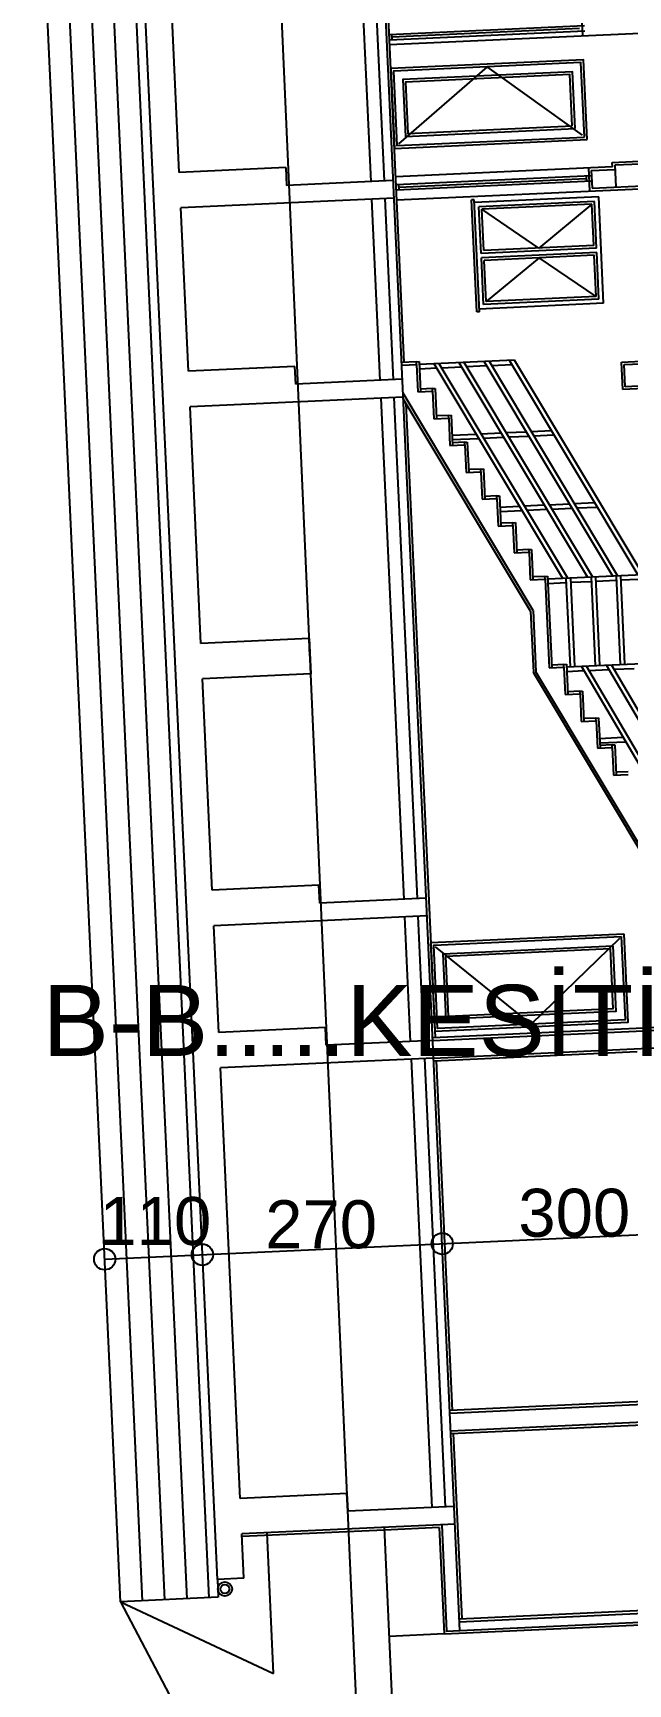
# Model space of a CAD drawing. Header units: centimetres. Extents: x -13133 to 30552, y -2 to 4552.
# Drawn here: x 2925.9 to 3059.7, y 548.3 to 920 of the extents above; entities that cross this region are included whole.
import ezdxf
from ezdxf.enums import TextEntityAlignment as Align

# ---------------------------------------------------------------- set-up
doc = ezdxf.new("R2010")
doc.units = ezdxf.units.CM
doc.layers.add('ROTAS-MIMARI', color=8, linetype='CONTINUOUS')
doc.layers.add('ROTAS-MIMARI-YAZI', color=8, linetype='CONTINUOUS')
doc.styles.add('ROTAS', font='arial.ttf')

msp = doc.modelspace()

# ---------------------------------------------------------------- linework, layer by layer
at = {"layer": 'ROTAS-MIMARI'}
for p, q in [((3002.77, 449.77), (2975.14, 1074.87)), ((2945.56, 566.77), (2925.9, 994.34)), ((2950.56, 567), (2930.9, 994.57)), ((2955.55, 567.23), (2935.89, 994.8)), ((2960.55, 567.46), (2940.89, 995.03)), ((2965.54, 567.69), (2945.88, 995.26)), ((3021.94, 560.3), (3002.01, 993.84)), ((2967.36, 571.77), (2948.06, 991.36)), ((3001.93, 886.54), (2997.19, 989.61)), ((3004.93, 886.68), (3000.19, 989.75)), ((3009.41, 845.82), (3002.82, 989.27)), ((2958.8, 888.56), (2954.42, 983.64)), ((3049.33, 922.54), (3049.48, 919.34)), ((3049.97, 921.59), (3006.02, 919.57)), ((3050.03, 920.39), (3006.08, 918.37)), ((3006.12, 917.35), (3062.46, 919.94)), ((3006.68, 918.4), (3006.62, 919.6)), ((3048.8, 920.94), (3006.65, 919)), ((3028.08, 912.35), (3008.15, 895.02)), ((3049.51, 896.92), (3028.08, 912.35)), ((2982.77, 889.66), (2958.8, 888.56)), ((2982.77, 889.66), (2982.95, 885.66)), ((3056.24, 889.82), (3007.49, 887.58)), ((3050.85, 889.57), (3051.09, 884.38)), ((3051.47, 889), (3056.87, 889.25)), ((3051.47, 889), (3051.66, 885)), ((3056.19, 890.82), (3063.79, 891.17)), ((3056.24, 889.82), (3056.19, 890.82)), ((3056.82, 890.25), (3064.41, 890.6)), ((3057.05, 885.25), (3056.82, 890.25)), ((3006.93, 886.77), (2982.95, 885.66)), ((3051.53, 887.77), (3007.58, 885.74)), ((3051.59, 886.57), (3007.63, 884.55)), ((3007.73, 882.38), (3064.07, 884.97)), ((3008.23, 884.57), (3008.18, 885.77)), ((3050.36, 887.11), (3008.2, 885.17)), ((3050.33, 887.71), (3050.39, 886.51)), ((3051.66, 885), (3064.64, 885.6)), ((3007.11, 882.77), (2959.16, 880.57)), ((3003.99, 841.77), (3002.12, 882.54)), ((3006.99, 841.9), (3005.11, 882.68)), ((3025.15, 882.38), (3024.55, 882.36)), ((3025.71, 857.18), (3024.55, 882.36)), ((3026.31, 857.21), (3025.15, 882.38)), ((3053.15, 883.07), (3025.18, 881.79)), ((3052.19, 882.03), (3026.22, 880.83)), ((3051.62, 881.4), (3026.85, 880.26)), ((3051.62, 881.4), (3039.66, 871.54)), ((3052.05, 872.11), (3051.62, 881.4)), ((3052.68, 871.54), (3052.19, 882.03)), ((3054.25, 859.1), (3053.15, 883.07)), ((2960.85, 843.79), (2959.16, 880.57)), ((3026.7, 870.34), (3026.22, 880.83)), ((3027.28, 870.97), (3026.85, 880.26)), ((3039.66, 871.54), (3026.85, 880.26)), ((3052.68, 871.54), (3026.7, 870.34)), ((3052.72, 870.54), (3026.75, 869.34)), ((3052.05, 872.11), (3027.28, 870.97)), ((3052.15, 869.91), (3027.38, 868.77)), ((3052.58, 860.62), (3052.15, 869.91)), ((3053.21, 860.05), (3052.72, 870.54)), ((3027.23, 858.86), (3026.75, 869.34)), ((3027.8, 859.48), (3027.38, 868.77)), ((3039.76, 869.34), (3027.8, 859.48)), ((3052.58, 860.62), (3039.76, 869.34)), ((3054.25, 859.1), (3026.28, 857.81)), ((3053.21, 860.05), (3027.23, 858.86)), ((3052.58, 860.62), (3027.8, 859.48)), ((3026.31, 857.21), (3025.71, 857.18)), ((2984.83, 844.89), (2960.85, 843.79)), ((2985.01, 840.89), (2984.83, 844.89)), ((3012.14, 845.95), (3008.81, 845.8)), ((3008.84, 845.2), (3012.17, 845.35)), ((3012.14, 845.95), (3012.74, 845.98)), ((3012.17, 845.35), (3012.14, 845.95)), ((3012.17, 845.35), (3012.46, 839.16)), ((3012.74, 845.98), (3013.05, 839.18)), ((3012.77, 845.38), (3034.15, 846.36)), ((3012.82, 844.38), (3016.63, 844.55)), ((3016.05, 845.53), (3044.97, 797.2)), ((3017.18, 845.58), (3046.1, 797.26)), ((3017.77, 844.61), (3022.28, 844.81)), ((3021.7, 845.79), (3050.61, 797.46)), ((3022.83, 845.84), (3051.75, 797.52)), ((3023.41, 844.87), (3027.93, 845.07)), ((3027.34, 846.05), (3056.26, 797.72)), ((3028.48, 846.1), (3057.39, 797.78)), ((3029.06, 845.12), (3033.6, 845.33)), ((3033.01, 846.31), (3061.93, 797.98)), ((3034.15, 846.36), (3063.06, 798.04)), ((3058.26, 845.87), (3065.85, 846.22)), ((3058.55, 839.67), (3058.26, 845.87)), ((3058.89, 845.29), (3066.48, 845.64)), ((3059.12, 840.3), (3058.89, 845.29)), ((3008.99, 842), (2985.01, 840.89)), ((3069.24, 840.17), (3058.55, 839.67)), ((3069.57, 840.78), (3059.12, 840.3)), ((3009.17, 838), (2961.22, 835.8)), ((3009.36, 724.95), (3004.18, 837.77)), ((3012.36, 725.09), (3007.17, 837.91)), ((3038.41, 789.94), (3009.13, 838.87)), ((3037.82, 789.76), (3009.19, 837.6)), ((3016.4, 693.78), (3009.84, 836.51)), ((3012.46, 839.16), (3015.78, 839.31)), ((3015.76, 839.91), (3013.03, 839.78)), ((3015.76, 839.91), (3016.36, 839.94)), ((3015.78, 839.31), (3015.76, 839.91)), ((3015.78, 839.31), (3016.07, 833.12)), ((3016.36, 839.94), (3016.67, 833.14)), ((2963.67, 782.54), (2961.22, 835.8)), ((3016.07, 833.12), (3019.4, 833.27)), ((3019.37, 833.87), (3016.64, 833.74)), ((3019.37, 833.87), (3019.97, 833.9)), ((3019.4, 833.27), (3019.37, 833.87)), ((3019.4, 833.27), (3019.68, 827.07)), ((3019.97, 833.9), (3020.28, 827.1)), ((3020.18, 829.42), (3025.54, 829.67)), ((3026.67, 829.72), (3031.19, 829.93)), ((3027.26, 828.75), (3031.77, 828.95)), ((3032.32, 829.98), (3036.83, 830.19)), ((3032.9, 829.01), (3037.42, 829.21)), ((3037.97, 830.24), (3042.5, 830.45)), ((3038.55, 829.27), (3043.09, 829.47)), ((3019.68, 827.07), (3023.01, 827.23)), ((3020.22, 828.42), (3026.12, 828.69)), ((3022.99, 827.83), (3020.26, 827.7)), ((3022.99, 827.83), (3023.59, 827.86)), ((3023.01, 827.23), (3022.99, 827.83)), ((3023.01, 827.23), (3023.3, 821.03)), ((3023.59, 827.86), (3023.9, 821.06)), ((3026.6, 821.79), (3023.87, 821.66)), ((3026.6, 821.79), (3027.2, 821.81)), ((3026.63, 821.19), (3026.6, 821.79)), ((3027.2, 821.81), (3027.51, 815.02)), ((3023.3, 821.03), (3026.63, 821.19)), ((3026.63, 821.19), (3026.91, 814.99)), ((3026.91, 814.99), (3030.24, 815.15)), ((3030.22, 815.75), (3027.49, 815.62)), ((3030.22, 815.75), (3030.82, 815.77)), ((3030.24, 815.15), (3030.22, 815.75)), ((3030.24, 815.15), (3030.53, 808.95)), ((3030.82, 815.77), (3031.13, 808.98)), ((3047.68, 814.01), (3052.31, 814.22)), ((3030.93, 813.24), (3035.25, 813.44)), ((3030.98, 812.24), (3035.84, 812.46)), ((3036.39, 813.49), (3040.9, 813.7)), ((3036.97, 812.51), (3041.48, 812.72)), ((3042.03, 813.75), (3046.55, 813.96)), ((3042.62, 812.77), (3047.13, 812.98)), ((3048.26, 813.03), (3052.8, 813.24)), ((3030.53, 808.95), (3033.86, 809.11)), ((3033.83, 809.71), (3031.1, 809.58)), ((3033.83, 809.71), (3034.43, 809.73)), ((3033.86, 809.11), (3033.83, 809.71)), ((3033.86, 809.11), (3034.14, 802.91)), ((3034.43, 809.73), (3034.74, 802.94)), ((3034.14, 802.91), (3037.47, 803.07)), ((3037.44, 803.67), (3034.71, 803.54)), ((3037.44, 803.67), (3038.04, 803.69)), ((3037.47, 803.07), (3037.44, 803.67)), ((3037.47, 803.07), (3037.76, 796.87)), ((3038.04, 803.69), (3038.36, 796.9)), ((3037.76, 796.87), (3041.09, 797.03)), ((3041.06, 797.63), (3038.33, 797.5)), ((3041.06, 797.63), (3041.66, 797.65)), ((3041.09, 797.03), (3041.06, 797.63)), ((3041.09, 797.03), (3042.01, 777.05)), ((3041.66, 797.65), (3042.61, 777.08)), ((3041.69, 797.05), (3063.06, 798.04)), ((3041.73, 796.05), (3045.82, 796.24)), ((3045.78, 797.24), (3046.7, 777.26)), ((3046.78, 797.29), (3047.7, 777.31)), ((3046.82, 796.29), (3051.47, 796.5)), ((3051.42, 797.5), (3052.34, 777.52)), ((3052.42, 797.55), (3053.34, 777.57)), ((3052.47, 796.55), (3057.12, 796.76)), ((3057.07, 797.76), (3057.99, 777.78)), ((3058.07, 797.81), (3058.99, 777.83)), ((3058.12, 796.81), (3062.11, 796.99)), ((3037.82, 789.76), (3038.45, 775.98)), ((3038.41, 789.94), (3039.04, 776.16)), ((2988, 783.66), (2963.67, 782.54)), ((2988.18, 779.66), (2988, 783.66)), ((2988, 783.66), (2988.37, 775.67)), ((3042.01, 777.05), (3045.34, 777.2)), ((3045.31, 777.8), (3042.58, 777.67)), ((3045.31, 777.8), (3045.91, 777.83)), ((3045.34, 777.2), (3045.31, 777.8)), ((3045.34, 777.2), (3045.62, 771.01)), ((3045.91, 777.83), (3046.22, 771.03)), ((3045.93, 777.23), (3062.98, 778.01)), ((3078.21, 728.06), (3049.25, 777.38)), ((3049.82, 776.41), (3049.25, 777.38)), ((3079.34, 728.11), (3050.37, 777.43)), ((3083.85, 728.32), (3054.89, 777.64)), ((3084.98, 728.37), (3056.02, 777.69)), ((3056.59, 776.72), (3061.11, 776.92)), ((2988.37, 775.67), (2964.04, 774.55)), ((2966.23, 726.97), (2964.04, 774.55)), ((3066.49, 729.12), (3038.45, 775.98)), ((3067.52, 728.57), (3039.04, 776.16)), ((3045.98, 776.23), (3049.82, 776.41)), ((3050.95, 776.46), (3055.46, 776.67)), ((3045.62, 771.01), (3048.95, 771.16)), ((3048.92, 771.76), (3046.19, 771.63)), ((3048.92, 771.76), (3049.52, 771.79)), ((3048.95, 771.16), (3048.92, 771.76)), ((3048.95, 771.16), (3049.23, 764.97)), ((3049.52, 771.79), (3049.83, 764.99)), ((3052.54, 765.72), (3049.81, 765.59)), ((3052.54, 765.72), (3053.14, 765.75)), ((3052.56, 765.12), (3052.54, 765.72)), ((3053.14, 765.75), (3053.45, 758.95)), ((3049.23, 764.97), (3052.56, 765.12)), ((3052.56, 765.12), (3052.85, 758.93)), ((3052.85, 758.93), (3056.18, 759.08)), ((3053.35, 761.14), (3058.64, 761.39)), ((3053.39, 760.14), (3059.21, 760.41)), ((3056.15, 759.68), (3053.42, 759.55)), ((3056.15, 759.68), (3056.75, 759.71)), ((3056.18, 759.08), (3056.15, 759.68)), ((3056.18, 759.08), (3056.46, 752.89)), ((3056.75, 759.71), (3057.06, 752.91)), ((3056.46, 752.89), (3059.79, 753.04)), ((3059.77, 753.64), (3057.04, 753.51)), ((2990.2, 728.08), (2966.23, 726.97)), ((2990.38, 724.08), (2990.2, 728.08)), ((3014.36, 725.18), (2990.38, 724.08)), ((3014.54, 721.19), (2966.59, 718.98)), ((3013.83, 693.06), (3012.54, 721.1)), ((2967.7, 694.95), (2966.59, 718.98)), ((3010.84, 692.93), (3009.55, 720.96)), ((3037.99, 696.78), (3016.47, 714.21)), ((3057.82, 716.11), (3037.99, 696.78)), ((2991.67, 696.05), (2967.7, 694.95)), ((2991.86, 692.05), (2991.67, 696.05)), ((3072.14, 696.35), (3015.8, 693.76)), ((3015.83, 693.16), (3072.77, 695.77)), ((3015.83, 693.16), (2991.86, 692.05)), ((3016.02, 689.16), (3065.96, 691.46)), ((3016.02, 689.16), (2968.07, 686.96)), ((3015.66, 588.01), (3011.02, 688.93)), ((3018.66, 588.15), (3014.02, 689.07)), ((3016.04, 688.56), (3061.77, 690.66)), ((3020.26, 609.87), (3016.64, 688.59)), ((2972.52, 590.03), (2968.07, 686.96)), ((2942.02, 643.9), (3252.69, 658.18)), ((3076.6, 612.46), (3019.66, 609.84)), ((3019.69, 609.25), (3077.23, 611.89)), ((3019.87, 605.25), (3077.41, 607.9)), ((3019.9, 604.65), (3076.84, 607.27)), ((3022.42, 562.92), (3020.5, 604.68)), ((2996.5, 591.13), (2972.52, 590.03)), ((2996.68, 587.14), (2996.5, 591.13)), ((2996.5, 591.13), (2996.68, 587.14)), ((3020.66, 588.24), (2996.68, 587.14)), ((3020.84, 584.24), (2972.89, 582.04)), ((2973.35, 572.05), (2972.89, 582.04)), ((3004.88, 582.91), (2972.92, 581.44)), ((2980, 550.66), (2978.54, 582.3)), ((3004.86, 583.51), (3009.61, 480.16)), ((3017.27, 583.48), (3004.88, 582.91)), ((2973.35, 572.05), (2967.36, 571.77)), ((2967.36, 571.77), (2967.54, 567.78)), ((2967.54, 567.78), (2945.56, 566.77)), ((2945.56, 566.77), (3006.99, 449.97)), ((2945.56, 566.77), (2980, 550.66)), ((3078.76, 565.51), (3021.82, 562.89)), ((3021.85, 562.29), (3078.79, 564.91)), ((3018.37, 559.53), (3005.99, 558.96))]:
    msp.add_line(p, q, dxfattribs=at)
for points in [[(3050.55, 895.97), (3049.73, 913.95), (3006.37, 911.95), (3007.2, 893.97), (3050.55, 895.97)], [(3049.93, 896.54), (3049.15, 913.32), (3007, 911.38), (3007.77, 894.6), (3049.93, 896.54)], [(3047.84, 898.44), (3047.25, 911.23), (3009.09, 909.48), (3009.68, 896.69), (3047.84, 898.44)], [(3047.21, 899.02), (3046.68, 910.6), (3009.72, 908.9), (3010.25, 897.32), (3047.21, 899.02)], [(3058.77, 717.15), (3059.69, 697.18), (3016.34, 695.18), (3015.42, 715.16), (3058.77, 717.15)], [(3058.2, 716.53), (3059.07, 697.75), (3016.91, 695.81), (3016.05, 714.59), (3058.2, 716.53)], [(3056.3, 714.44), (3056.98, 699.65), (3018.82, 697.9), (3018.14, 712.68), (3056.3, 714.44)], [(3055.73, 713.81), (3056.35, 700.23), (3019.39, 698.53), (3018.76, 712.11), (3055.73, 713.81)], [(3017.84, 584.1), (3018.94, 560.16), (3021.94, 560.3)], [(3017.27, 583.48), (3018.37, 559.53), (3208.37, 568.27)], [(3021.94, 560.3), (3081.88, 563.05)]]:
    msp.add_lwpolyline(points, dxfattribs=at)
for centre, radius in [((2963.99, 644.91), 2.4), ((3017.94, 647.39), 2.4), ((2942.02, 643.9), 2.4), ((2969.06, 569.65), 1.6), ((2969.06, 569.65), 1)]:
    msp.add_circle(centre, radius, dxfattribs=at)

# ---------------------------------------------------------------- texts
at = {"layer": 'ROTAS-MIMARI-YAZI', "style": 'ROTAS'}
for s, height, p in [('B-B.....KESİTİ', 16, (2997.6, 697.65)), ('110', 10.8, (2953.41, 652.5)), ('300', 10.8, (3047.65, 654.36)), ('270', 10.8, (2990.71, 651.76))]:
    msp.add_text(s, height=height, dxfattribs=at).set_placement(p, align=Align.MIDDLE_CENTER)

doc.saveas('drawing.dxf')
